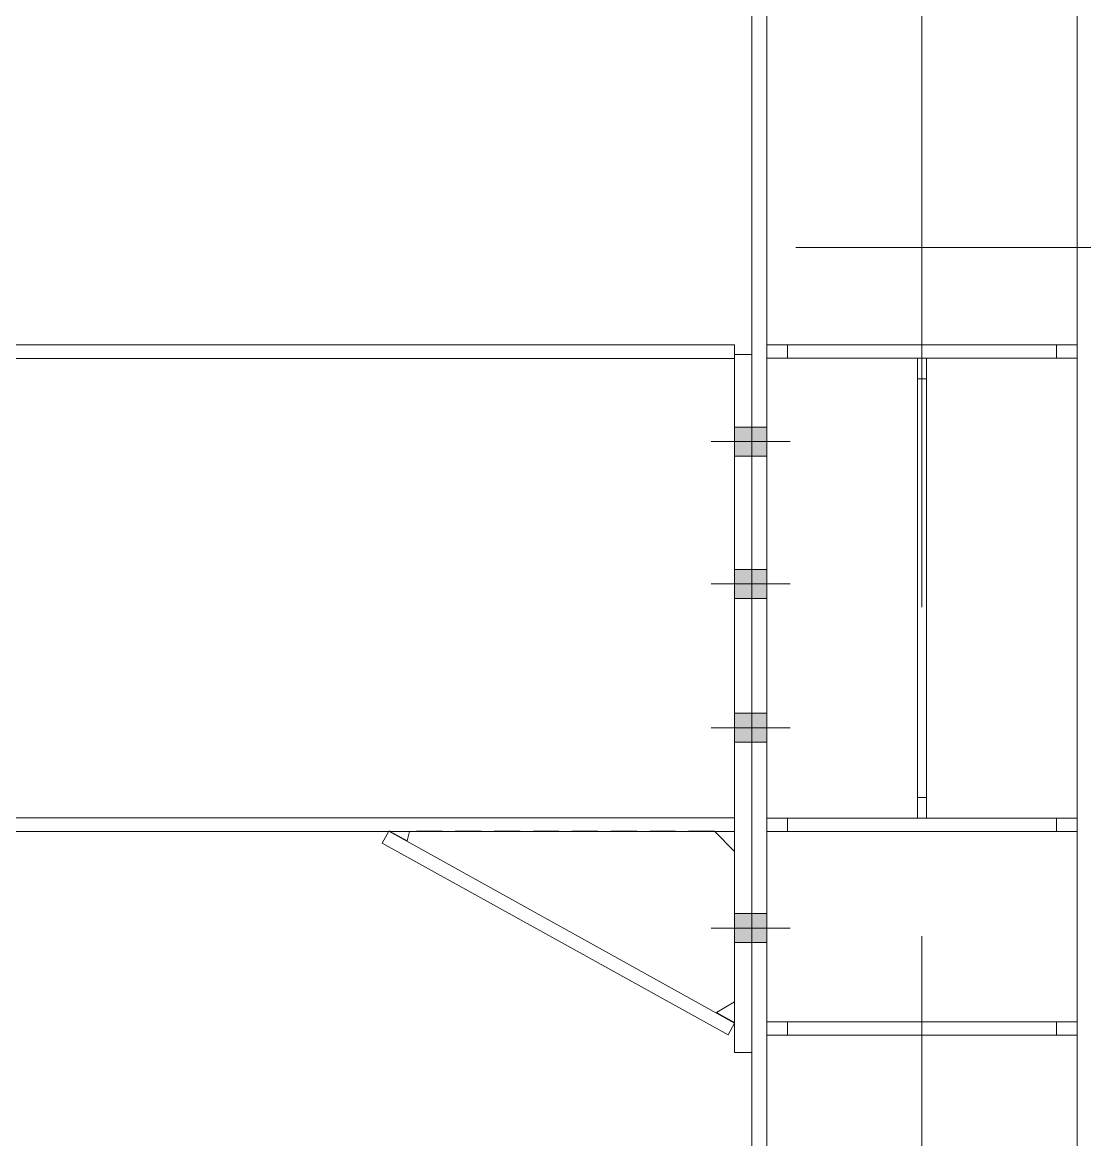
# Model space of a CAD drawing. Header units: metres. Extents: x 0 to 63075, y 0 to 44550.
# Drawn here: x 36574 to 37343, y 33097 to 33906 of the extents above; entities that cross this region are included whole.
import ezdxf

# ---------------------------------------------------------------- set-up
doc = ezdxf.new("R2010")
doc.units = ezdxf.units.M
doc.header["$LTSCALE"] = 75
doc.linetypes.add('CENTER2', pattern=[28.575, 19.05, -3.175, 3.175, -3.175])
doc.linetypes.add('DASHED2', pattern=[0.375, 0.25, -0.125])
for name, color, linetype in [('SC1', 7, 'CENTER2'), ('SDM', 7, 'Continuous'), ('SL1', 8, 'Continuous')]:
    doc.layers.add(name, color=color, linetype=linetype)

# ---------------------------------------------------------------- blocks, each defined once
blk = doc.blocks.new('A$C9d969d0d')
at = {"layer": 'SL1'}
for points in [[(17946.78, 4894.06), (17946.78, 4915.06), (17959.28, 4915.06), (17959.28, 4894.06)], [(17959.28, 4894.06), (17959.28, 4915.06), (17969.98, 4915.06), (17969.98, 4894.06)], [(17946.78, 4791.06), (17946.78, 4812.06), (17959.28, 4812.06), (17959.28, 4791.06)], [(17959.28, 4791.06), (17959.28, 4812.06), (17969.98, 4812.06), (17969.98, 4791.06)], [(17946.78, 4687.06), (17946.78, 4708.06), (17959.28, 4708.06), (17959.28, 4687.06)], [(17959.28, 4687.06), (17959.28, 4708.06), (17969.98, 4708.06), (17969.98, 4687.06)], [(17946.78, 4563.06), (17959.28, 4563.06), (17959.28, 4542.06), (17946.78, 4542.06)], [(17959.28, 4563.06), (17969.98, 4563.06), (17969.98, 4542.06), (17959.28, 4542.06)]]:
    blk.add_hatch(color=256, dxfattribs=at).paths.add_polyline_path(points, flags=17)
at = {"layer": 'SL1', "lineweight": 0}
for p, q in [((17959.28, 1253.56), (17959.28, 8705.81)), ((17969.98, 1253.56), (17969.98, 8705.81)), ((18194.58, 8705.81), (18194.58, 1253.56)), ((17946.78, 4974.56), (15864.78, 4974.56)), ((17946.78, 4964.76), (17946.78, 4974.56)), ((18194.58, 4974.56), (17969.98, 4974.56)), ((17969.98, 4974.56), (17969.98, 4965.06)), ((18194.58, 4965.06), (18194.58, 4974.56)), ((17946.78, 4964.76), (15785.18, 4964.76)), ((17946.78, 4967.56), (17959.28, 4967.56)), ((17946.78, 4964.76), (17946.78, 4632.36)), ((17969.98, 4965.06), (18194.58, 4965.06)), ((18085.43, 4965.06), (18079.13, 4965.06)), ((18079.13, 4965.06), (18079.13, 4632.06)), ((18085.43, 4632.06), (18085.43, 4965.06)), ((17959.28, 4915.06), (17946.78, 4915.06)), ((17959.28, 4915.06), (17946.78, 4915.06)), ((17969.98, 4915.06), (17959.28, 4915.06)), ((17969.98, 4915.06), (17959.28, 4915.06)), ((17986.96, 4904.56), (17929.81, 4904.56)), ((17986.96, 4904.56), (17929.81, 4904.56)), ((17959.28, 4894.06), (17946.78, 4894.06)), ((17959.28, 4894.06), (17946.78, 4894.06)), ((17969.98, 4894.06), (17959.28, 4894.06)), ((17969.98, 4894.06), (17959.28, 4894.06)), ((17959.28, 4812.06), (17946.78, 4812.06)), ((17959.28, 4812.06), (17946.78, 4812.06)), ((17969.98, 4812.06), (17959.28, 4812.06)), ((17969.98, 4812.06), (17959.28, 4812.06)), ((17986.96, 4801.56), (17929.81, 4801.56)), ((17986.96, 4801.56), (17929.81, 4801.56)), ((17959.28, 4791.06), (17946.78, 4791.06)), ((17959.28, 4791.06), (17946.78, 4791.06)), ((17969.98, 4791.06), (17959.28, 4791.06)), ((17969.98, 4791.06), (17959.28, 4791.06)), ((17959.28, 4708.06), (17946.78, 4708.06)), ((17959.28, 4708.06), (17946.78, 4708.06)), ((17969.98, 4708.06), (17959.28, 4708.06)), ((17969.98, 4708.06), (17959.28, 4708.06)), ((17986.96, 4697.56), (17929.81, 4697.56)), ((17986.96, 4697.56), (17929.81, 4697.56)), ((17959.28, 4687.06), (17946.78, 4687.06)), ((17959.28, 4687.06), (17946.78, 4687.06)), ((17969.98, 4687.06), (17959.28, 4687.06)), ((17969.98, 4687.06), (17959.28, 4687.06)), ((17946.78, 4632.36), (15617.78, 4632.36)), ((17946.78, 4632.36), (17946.78, 4622.56)), ((18194.58, 4632.06), (17969.98, 4632.06)), ((17969.98, 4632.06), (17969.98, 4622.56)), ((18085.43, 4632.06), (18079.13, 4632.06)), ((18194.58, 4622.56), (18194.58, 4632.06)), ((17946.78, 4622.56), (15617.78, 4622.56)), ((17696.64, 4622.65), (17691.88, 4614.08)), ((17946.78, 4483.77), (17696.64, 4622.65)), ((17697.5, 4622.56), (17709.9, 4615.68)), ((17711.68, 4622.56), (17709.9, 4615.68)), ((17946.78, 4607.96), (17932.18, 4622.57)), ((17946.78, 4622.56), (17946.78, 4462.56)), ((17969.98, 4622.56), (18194.58, 4622.56)), ((17691.88, 4614.08), (17942.02, 4475.2)), ((17959.28, 4563.06), (17946.78, 4563.06)), ((17959.28, 4563.06), (17946.78, 4563.06)), ((17969.98, 4563.06), (17959.28, 4563.06)), ((17969.98, 4563.06), (17959.28, 4563.06)), ((17986.96, 4552.56), (17929.81, 4552.56)), ((17986.96, 4552.56), (17929.81, 4552.56)), ((17959.28, 4542.06), (17946.78, 4542.06)), ((17959.28, 4542.06), (17946.78, 4542.06)), ((17969.98, 4542.06), (17959.28, 4542.06)), ((17969.98, 4542.06), (17959.28, 4542.06)), ((17946.78, 4499.17), (17933.67, 4491.45)), ((17946.78, 4484.17), (17933.67, 4491.45)), ((17942.02, 4475.2), (17946.78, 4483.77)), ((18194.58, 4484.62), (17969.98, 4484.62)), ((17969.98, 4484.62), (17969.98, 4475.12)), ((18194.58, 4475.12), (18194.58, 4484.62)), ((17969.98, 4475.12), (18194.58, 4475.12)), ((17946.78, 4462.56), (17959.28, 4462.56))]:
    blk.add_line(p, q, dxfattribs=at)
at = {"layer": 'SL1', "linetype": 'Continuous', "lineweight": 0, "extrusion": (2.28848e-17, 1, 0)}
blk.add_line((19584.38, 5045.08), (17990.99, 5045.08), dxfattribs=at)
at = {"layer": 'SL1', "linetype": 'DASHED2', "lineweight": 0}
for p, q in [((17969.98, 4965.06), (17969.98, 4974.56)), ((17969.98, 4974.56), (18194.58, 4974.56)), ((17984.98, 4965.06), (17984.98, 4974.56)), ((17984.98, 4965.06), (17984.98, 4974.56)), ((18179.58, 4965.06), (18179.58, 4974.56)), ((18179.58, 4965.06), (18179.58, 4974.56)), ((18194.58, 4974.56), (18194.58, 4965.06)), ((17946.78, 4967.56), (17946.78, 4484.17)), ((17946.78, 4964.76), (17946.78, 4622.56)), ((17959.28, 4462.56), (17959.28, 4967.56)), ((18194.58, 4965.06), (17969.98, 4965.06)), ((18079.13, 4632.06), (18079.13, 4965.06)), ((18079.13, 4965.06), (18085.43, 4965.06)), ((18085.43, 4965.06), (18085.43, 4632.06)), ((18079.13, 4950.06), (18085.43, 4950.06)), ((18079.13, 4950.06), (18085.43, 4950.06)), ((18079.13, 4647.06), (18085.43, 4647.06)), ((18079.13, 4647.06), (18085.43, 4647.06)), ((17946.78, 4632.36), (17946.78, 4622.56)), ((17969.98, 4622.56), (17969.98, 4632.06)), ((17969.98, 4632.06), (18194.58, 4632.06)), ((17969.98, 4632.06), (18085.43, 4632.06)), ((17984.98, 4622.56), (17984.98, 4632.06)), ((17984.98, 4622.56), (17984.98, 4632.06)), ((18085.43, 4632.06), (18079.13, 4632.06)), ((18179.58, 4622.56), (18179.58, 4632.06)), ((18179.58, 4622.56), (18179.58, 4632.06)), ((18194.58, 4632.06), (18194.58, 4622.56)), ((17696.64, 4622.65), (17697.35, 4622.65)), ((17696.64, 4622.65), (17697.35, 4622.65)), ((17697.35, 4622.65), (17697.5, 4622.56)), ((17697.35, 4622.65), (17697.5, 4622.56)), ((17711.68, 4622.56), (17711.7, 4622.64)), ((17711.7, 4622.64), (17711.68, 4622.56)), ((17932.18, 4622.57), (17711.7, 4622.64)), ((18194.58, 4622.56), (17969.98, 4622.56)), ((17946.78, 4607.96), (17946.78, 4499.17)), ((17946.78, 4483.77), (17946.78, 4484.17)), ((17946.78, 4483.77), (17946.78, 4484.17)), ((17969.98, 4475.12), (17969.98, 4484.62)), ((17969.98, 4484.62), (18194.58, 4484.62)), ((17984.98, 4475.12), (17984.98, 4484.62)), ((17984.98, 4475.12), (17984.98, 4484.62)), ((18179.58, 4475.12), (18179.58, 4484.62)), ((18179.58, 4475.12), (18179.58, 4484.62)), ((18194.58, 4484.62), (18194.58, 4475.12)), ((18194.58, 4475.12), (17969.98, 4475.12))]:
    blk.add_line(p, q, dxfattribs=at)

msp = doc.modelspace()

# ---------------------------------------------------------------- linework, layer by layer
at = {"layer": 'SC1', "lineweight": 0}
msp.add_line((37225.01, 29196.19), (37225.01, 40342.29), dxfattribs=at)

# ---------------------------------------------------------------- block references
at = {"layer": 'SDM'}
msp.add_blockref('A$C9d969d0d', (19142.73, 28697.64), dxfattribs=at)

doc.saveas('drawing.dxf')
